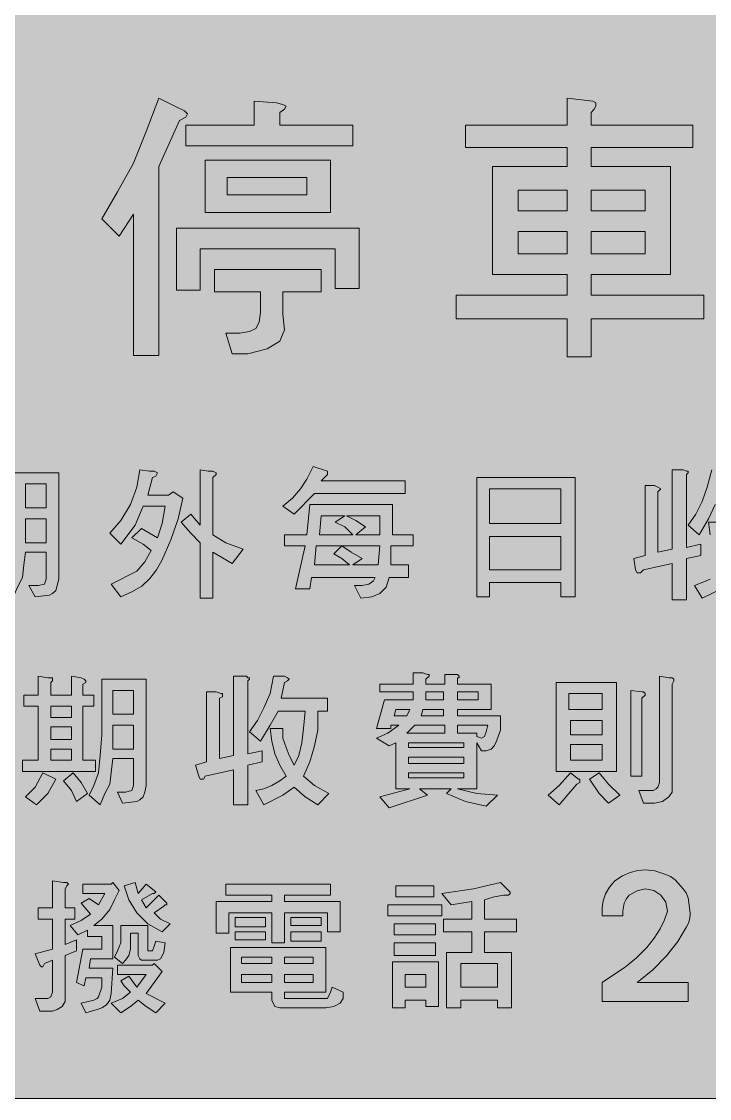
# Model space of a CAD drawing. Header units: metres. Extents: x 10 to 559, y 12 to 260.
# Drawn here: x 168 to 246, y 12.1 to 134.1 of the extents above; entities that cross this region are included whole.
import ezdxf

# ---------------------------------------------------------------- set-up
doc = ezdxf.new("R2010")
doc.units = ezdxf.units.M
doc.layers.add('FILL_BLACK_000000', color=7, linetype='Continuous', true_color=0x000000)
doc.layers.add('FILL_YELLOW_FFFF00', color=7, linetype='Continuous', true_color=0xffff00)

msp = doc.modelspace()

# ---------------------------------------------------------------- hatches: boundary and pattern name
at = {"layer": 'FILL_BLACK_000000', "true_color": 0x000000}
h = msp.add_hatch(color=7, dxfattribs=at)
h.dxf.hatch_style = 1
h.paths.add_polyline_path([(186.48, 124.02), (186.84, 123.66), (186.66, 123.3), (185.94, 122.94), (183.6, 117.72), (183.6, 96.3), (180.72, 96.3), (180.72, 112.32), (179.1, 109.8), (177.12, 111.78), (178.92, 114.84), (180.72, 118.08), (182.16, 121.68), (183.6, 125.46), (185.4, 124.56), (186.48, 124.02)])
h = msp.add_hatch(color=7, dxfattribs=at)
h.dxf.hatch_style = 1
h.paths.add_polyline_path([(196.92, 124.92), (197.64, 124.74), (198, 124.56), (197.82, 124.2), (197.28, 123.84), (197.28, 122.4), (205.56, 122.4), (205.56, 120.06), (186.66, 120.06), (186.66, 122.4), (194.4, 122.4), (194.4, 125.1), (196.92, 124.92)])
h = msp.add_hatch(color=7, dxfattribs=at)
h.dxf.hatch_style = 1
h.paths.add_polyline_path([(233.1, 124.56), (232.92, 124.2), (232.56, 123.84), (232.56, 122.4), (244.08, 122.4), (244.08, 119.88), (232.56, 119.88), (232.56, 117.72), (241.56, 117.72), (241.56, 105.48), (232.56, 105.48), (232.56, 103.14), (245.34, 103.14), (245.34, 100.44), (232.56, 100.44), (232.56, 96.12), (229.86, 96.12), (229.86, 100.44), (217.26, 100.44), (217.26, 103.14), (229.86, 103.14), (229.86, 105.48), (221.4, 105.48), (221.4, 117.72), (229.86, 117.72), (229.86, 119.88), (218.34, 119.88), (218.34, 122.4), (229.86, 122.4), (229.86, 125.46), (232.74, 125.1), (233.1, 124.92), (233.1, 124.56)])
h.paths.add_polyline_path([(229.86, 112.68), (229.86, 115.02), (224.28, 115.02), (224.28, 112.68), (229.86, 112.68)], flags=16)
h.paths.add_polyline_path([(224.28, 107.82), (229.86, 107.82), (229.86, 110.34), (224.28, 110.34), (224.28, 107.82)], flags=16)
h.paths.add_polyline_path([(232.56, 115.02), (232.56, 112.68), (238.68, 112.68), (238.68, 115.02), (232.56, 115.02)], flags=16)
h.paths.add_polyline_path([(238.68, 110.34), (232.56, 110.34), (232.56, 107.82), (238.68, 107.82), (238.68, 110.34)], flags=16)
h = msp.add_hatch(color=7, dxfattribs=at)
h.dxf.hatch_style = 1
h.paths.add_polyline_path([(203.04, 112.5), (188.82, 112.5), (188.82, 118.44), (203.04, 118.44), (203.04, 112.5)])
h.paths.add_polyline_path([(200.34, 116.46), (191.34, 116.46), (191.34, 114.48), (200.34, 114.48), (200.34, 116.46)], flags=16)
h = msp.add_hatch(color=7, dxfattribs=at)
h.dxf.hatch_style = 1
h.paths.add_polyline_path([(206.28, 110.7), (206.28, 103.86), (203.58, 103.86), (203.58, 108.36), (188.28, 108.36), (188.28, 103.68), (185.58, 103.68), (185.58, 110.7), (206.28, 110.7)])
h = msp.add_hatch(color=7, dxfattribs=at)
h.dxf.hatch_style = 1
h.paths.add_polyline_path([(201.96, 106.02), (201.96, 103.5), (197.64, 103.5), (197.64, 100.98), (197.82, 99.18), (197.28, 97.92), (195.84, 97.02), (193.68, 96.48), (191.88, 96.48), (191.16, 98.82), (192.78, 98.82), (193.86, 99), (194.58, 99.36), (194.94, 100.08), (195.12, 101.16), (195.12, 103.5), (189.9, 103.5), (189.9, 106.02), (201.96, 106.02)])
h = msp.add_hatch(color=7, dxfattribs=at)
h.dxf.hatch_style = 1
h.paths.add_polyline_path([(183.06, 83.16), (183.42, 82.98), (183.24, 82.62), (182.88, 82.44), (182.34, 80.46), (184.68, 80.46), (185.22, 80.82), (186.3, 80.1), (185.76, 77.76), (184.93, 75.39), (183.94, 73.05), (183.32, 71.97), (182.56, 71), (181.64, 70.15), (180.54, 69.48), (179.28, 68.94), (178.2, 70.38), (181.08, 71.82), (181.98, 72.9), (182.7, 74.16), (181.8, 74.88), (180.54, 75.6), (181.62, 76.68), (183.42, 75.6), (183.96, 77.22), (184.32, 79.2), (181.8, 79.2), (180.9, 77.04), (179.28, 74.88), (178.02, 76.14), (179.28, 77.58), (180.36, 79.38), (181.08, 81.36), (181.44, 83.34), (182.52, 83.16), (183.06, 83.16)])
h = msp.add_hatch(color=7, dxfattribs=at)
h.dxf.hatch_style = 1
h.paths.add_polyline_path([(189.72, 83.16), (190.08, 82.98), (190.08, 82.8), (189.72, 82.44), (189.72, 75.96), (191.16, 75.06), (193.14, 74.34), (191.88, 72.72), (189.72, 73.98), (189.72, 68.76), (188.28, 68.76), (188.28, 75.06), (187.2, 76.14), (186.12, 77.4), (187.2, 78.3), (188.28, 77.04), (188.28, 83.34), (189.18, 83.16), (189.72, 83.16)])
h = msp.add_hatch(color=7, dxfattribs=at)
h.dxf.hatch_style = 1
h.paths.add_polyline_path([(198.72, 80.1), (199.62, 81.18), (200.34, 82.26), (201.06, 83.7), (202.68, 83.16), (202.68, 82.8), (201.96, 82.08), (211.5, 82.08), (211.5, 80.64), (201.24, 80.64), (198.9, 78.3), (197.64, 79.2), (198.72, 80.1)])
h = msp.add_hatch(color=7, dxfattribs=at)
h.dxf.hatch_style = 1
h.paths.add_polyline_path([(238.68, 73.62), (238.68, 81.54), (239.76, 81.54), (240.12, 81.36), (240.48, 81.18), (240.3, 81), (240.12, 80.82), (240.12, 73.98), (241.74, 74.34), (241.74, 83.34), (243, 83.34), (243.36, 83.16), (243.54, 83.16), (243.54, 82.98), (243.36, 82.8), (243.36, 74.52), (244.98, 74.88), (244.98, 73.62), (243.36, 73.26), (243.36, 68.58), (241.74, 68.58), (241.74, 72.72), (238.5, 72), (238.14, 71.64), (237.78, 71.64), (237.6, 72), (237.42, 73.26), (238.68, 73.62)])
h = msp.add_hatch(color=7, dxfattribs=at)
h.dxf.hatch_style = 1
h.paths.add_polyline_path([(244.44, 78.3), (245.16, 79.74), (245.7, 81.36), (246.24, 83.34), (247.32, 83.16), (247.86, 83.16), (248.04, 82.98), (247.86, 82.8), (247.5, 82.62), (247.14, 80.82), (252.18, 80.82), (252.18, 79.38), (251.28, 79.38), (251.1, 77.22), (250.92, 75.42), (250.38, 73.62), (249.66, 72), (250.92, 70.92), (252.36, 70.02), (251.28, 68.76), (249.84, 69.66), (248.58, 70.74), (247.32, 69.84), (245.16, 68.76), (244.26, 70.2), (245.16, 70.56), (246.06, 70.92), (246.96, 71.46), (247.68, 72), (246.96, 73.26), (246.42, 74.52), (246.06, 75.96), (245.88, 77.4), (247.14, 77.4), (247.32, 76.32), (247.68, 75.24), (248.04, 74.34), (248.58, 73.26), (249.12, 74.34), (249.3, 75.78), (249.66, 77.4), (249.66, 79.38), (246.6, 79.38), (245.88, 77.76), (244.8, 75.96), (243.54, 77.04), (244.44, 78.3)])
h = msp.add_hatch(color=7, dxfattribs=at)
h.dxf.hatch_style = 1
h.paths.add_polyline_path([(172.08, 70.2), (171.9, 69.66), (171.54, 69.3), (171.18, 69.12), (169.56, 68.94), (168.84, 70.2), (169.92, 70.2), (170.64, 70.38), (170.82, 70.92), (170.82, 73.98), (168.48, 73.98), (168.3, 72.54), (168.12, 71.1), (167.58, 70.02), (167.04, 68.76), (165.78, 69.84), (166.32, 70.92), (166.86, 72.36), (167.04, 74.34), (167.22, 76.5), (167.22, 82.98), (172.26, 82.98), (172.26, 70.92), (172.08, 70.2)])
h.paths.add_polyline_path([(168.48, 77.76), (168.48, 75.06), (170.82, 75.06), (170.82, 77.76), (168.48, 77.76)], flags=16)
h.paths.add_polyline_path([(170.82, 81.72), (168.48, 81.72), (168.48, 79.02), (170.82, 79.02), (170.82, 81.72)], flags=16)
h = msp.add_hatch(color=7, dxfattribs=at)
h.dxf.hatch_style = 1
h.paths.add_polyline_path([(230.76, 68.94), (229.14, 68.94), (229.14, 70.56), (221.04, 70.56), (221.04, 68.94), (219.6, 68.94), (219.6, 82.44), (230.76, 82.44), (230.76, 68.94)])
h.paths.add_polyline_path([(221.04, 75.78), (221.04, 72), (229.14, 72), (229.14, 75.78), (221.04, 75.78)], flags=16)
h.paths.add_polyline_path([(229.14, 81.18), (221.04, 81.18), (221.04, 77.22), (229.14, 77.22), (229.14, 81.18)], flags=16)
h = msp.add_hatch(color=7, dxfattribs=at)
h.dxf.hatch_style = 1
h.paths.add_polyline_path([(212.4, 75.96), (212.4, 74.7), (209.88, 74.7), (209.88, 72.54), (211.86, 72.54), (211.86, 71.1), (209.7, 71.1), (209.34, 70.02), (208.62, 69.3), (207.72, 68.94), (206.46, 68.76), (205.74, 70.2), (206.64, 70.2), (207.36, 70.38), (207.9, 70.74), (208.08, 71.1), (200.88, 71.1), (200.7, 69.84), (199.08, 69.84), (200.16, 74.7), (197.82, 74.7), (197.82, 75.96), (200.34, 75.96), (200.7, 79.38), (210.06, 79.38), (210.06, 75.96), (212.4, 75.96)])
h.paths.add_polyline_path([(208.62, 78.12), (204.84, 78.12), (205.92, 77.58), (207, 76.86), (205.92, 75.96), (208.62, 75.96), (208.62, 78.12)], flags=16)
h.paths.add_polyline_path([(204.66, 78.12), (201.96, 78.12), (201.78, 75.96), (205.56, 75.96), (204.66, 76.86), (203.58, 77.4), (204.66, 78.12)], flags=16)
h.paths.add_polyline_path([(205.56, 72.54), (208.44, 72.54), (208.62, 74.7), (204.3, 74.7), (205.38, 73.98), (206.64, 73.26), (205.56, 72.54)], flags=16)
h.paths.add_polyline_path([(201.42, 74.7), (201.24, 72.54), (205.2, 72.54), (204.3, 73.26), (203.4, 73.8), (204.3, 74.7), (201.42, 74.7)], flags=16)
h = msp.add_hatch(color=7, dxfattribs=at)
h.dxf.hatch_style = 1
h.paths.add_polyline_path([(171.54, 59.76), (171.54, 59.4), (171.36, 59.22), (171.36, 57.78), (173.7, 57.78), (173.7, 59.94), (174.78, 59.76), (175.14, 59.58), (175.32, 59.4), (175.32, 59.22), (174.96, 59.04), (174.96, 57.78), (176.22, 57.78), (176.22, 56.52), (174.96, 56.52), (174.96, 50.4), (176.4, 50.4), (176.4, 49.14), (168.12, 49.14), (168.12, 50.4), (169.92, 50.4), (169.92, 56.52), (168.3, 56.52), (168.3, 57.78), (169.92, 57.78), (169.92, 59.94), (171, 59.76), (171.54, 59.76)])
h.paths.add_polyline_path([(171.36, 52.74), (173.7, 52.74), (173.7, 54.18), (171.36, 54.18), (171.36, 52.74)], flags=16)
h.paths.add_polyline_path([(171.36, 51.66), (171.36, 50.4), (173.7, 50.4), (173.7, 51.66), (171.36, 51.66)], flags=16)
h.paths.add_polyline_path([(173.7, 56.52), (171.36, 56.52), (171.36, 55.26), (173.7, 55.26), (173.7, 56.52)], flags=16)
h = msp.add_hatch(color=7, dxfattribs=at)
h.dxf.hatch_style = 1
h.paths.add_polyline_path([(189, 50.22), (189, 58.14), (190.08, 58.14), (190.62, 57.96), (190.8, 57.96), (190.8, 57.6), (190.44, 57.42), (190.44, 50.58), (192.06, 50.94), (192.06, 59.94), (193.5, 59.94), (193.68, 59.76), (193.86, 59.76), (193.86, 59.58), (193.68, 59.4), (193.68, 51.12), (195.3, 51.48), (195.3, 50.22), (193.68, 49.86), (193.68, 45.36), (192.06, 45.36), (192.06, 49.32), (188.82, 48.6), (188.64, 48.24), (188.28, 48.24), (188.1, 48.6), (187.74, 49.86), (189, 50.22)])
h = msp.add_hatch(color=7, dxfattribs=at)
h.dxf.hatch_style = 1
h.paths.add_polyline_path([(194.76, 54.9), (195.48, 56.34), (196.2, 57.96), (196.56, 59.94), (197.82, 59.94), (198.18, 59.76), (198.36, 59.58), (198.18, 59.4), (197.82, 59.22), (197.46, 57.42), (202.68, 57.42), (202.68, 55.98), (201.6, 55.98), (201.6, 53.82), (201.24, 52.02), (200.7, 50.22), (199.98, 48.6), (201.24, 47.52), (202.86, 46.62), (201.6, 45.36), (200.16, 46.26), (198.9, 47.34), (197.64, 46.44), (195.48, 45.36), (194.58, 46.98), (195.48, 47.16), (196.38, 47.52), (197.28, 48.06), (198, 48.6), (197.28, 49.86), (196.74, 51.12), (196.38, 52.56), (196.2, 54), (197.64, 54), (197.64, 52.92), (198, 51.84), (198.36, 50.94), (198.9, 49.86), (199.44, 50.94), (199.8, 52.38), (199.98, 54), (200.16, 55.98), (197.1, 55.98), (196.2, 54.36), (195.12, 52.56), (193.86, 53.64), (194.76, 54.9)])
h = msp.add_hatch(color=7, dxfattribs=at)
h.dxf.hatch_style = 1
h.paths.add_polyline_path([(216, 60.12), (217.44, 60.12), (217.62, 59.94), (217.62, 59.76), (217.44, 59.76), (217.44, 59.04), (221.22, 59.04), (221.22, 56.16), (217.44, 56.16), (217.44, 55.44), (222.3, 55.44), (222.3, 53.82), (221.76, 52.38), (221.58, 52.02), (221.22, 51.66), (220.68, 51.48), (220.14, 51.48), (219.6, 52.38), (219.6, 47.16), (217.44, 47.16), (219.6, 46.62), (221.94, 46.44), (220.68, 45.18), (218.34, 45.72), (216.18, 46.62), (216.72, 47.16), (213.12, 47.16), (214.02, 46.44), (209.7, 45), (208.62, 46.26), (212.04, 47.16), (210.42, 47.16), (210.42, 52.38), (209.7, 52.02), (208.26, 52.92), (209.52, 53.46), (210.78, 54.36), (209.88, 54.36), (209.88, 54), (208.26, 54), (209.16, 57.24), (212.4, 57.24), (212.4, 58.14), (208.62, 58.14), (208.62, 59.04), (212.4, 59.04), (212.4, 60.3), (213.48, 60.3), (214.02, 60.12), (214.2, 60.12), (214.2, 59.94), (213.84, 59.58), (213.84, 59.04), (216, 59.04), (216, 60.12)])
h.paths.add_polyline_path([(210.42, 56.16), (210.24, 55.44), (211.68, 55.44), (212.04, 56.16), (210.42, 56.16)], flags=16)
h.paths.add_polyline_path([(215.82, 57.24), (215.82, 58.14), (213.84, 58.14), (213.84, 57.24), (215.82, 57.24)], flags=16)
h.paths.add_polyline_path([(215.82, 55.44), (215.82, 56.16), (213.48, 56.16), (213.3, 55.44), (215.82, 55.44)], flags=16)
h.paths.add_polyline_path([(217.44, 58.14), (217.44, 57.24), (219.78, 57.24), (219.78, 58.14), (217.44, 58.14)], flags=16)
h.paths.add_polyline_path([(218.16, 52.38), (211.86, 52.38), (211.86, 51.84), (218.16, 51.84), (218.16, 52.38)], flags=16)
h.paths.add_polyline_path([(216, 54.36), (212.58, 54.36), (211.68, 53.46), (216, 53.46), (216, 54.36)], flags=16)
h.paths.add_polyline_path([(220.5, 53.1), (220.68, 53.64), (220.86, 54.36), (217.44, 54.36), (217.44, 53.46), (219.6, 53.46), (219.6, 53.1), (220.14, 52.92), (220.5, 53.1)], flags=16)
h.paths.add_polyline_path([(211.86, 50.76), (211.86, 50.04), (218.16, 50.04), (218.16, 50.76), (211.86, 50.76)], flags=16)
h.paths.add_polyline_path([(218.16, 48.96), (211.86, 48.96), (211.86, 48.42), (218.16, 48.42), (218.16, 48.96)], flags=16)
h = msp.add_hatch(color=7, dxfattribs=at)
h.dxf.hatch_style = 1
h.paths.add_polyline_path([(241.38, 59.76), (241.74, 59.76), (241.92, 59.58), (241.92, 59.4), (241.74, 59.04), (241.74, 46.8), (241.38, 46.26), (240.66, 45.72), (239.76, 45.54), (238.5, 45.54), (237.96, 46.98), (239.58, 46.98), (239.94, 47.16), (240.12, 47.34), (240.3, 47.88), (240.3, 59.94), (241.38, 59.76)])
h = msp.add_hatch(color=7, dxfattribs=at)
h.dxf.hatch_style = 1
h.paths.add_polyline_path([(181.98, 46.8), (181.8, 46.26), (181.44, 45.9), (181.08, 45.72), (179.46, 45.54), (178.92, 46.8), (179.82, 46.8), (180.54, 46.98), (180.72, 47.52), (180.72, 50.58), (178.38, 50.58), (178.02, 47.7), (177.48, 46.62), (176.94, 45.36), (175.68, 46.44), (176.22, 47.52), (176.76, 48.96), (176.94, 50.94), (177.12, 53.28), (177.12, 59.58), (182.16, 59.58), (182.16, 47.52), (181.98, 46.8)])
h.paths.add_polyline_path([(178.38, 54.36), (178.38, 51.66), (180.72, 51.66), (180.72, 54.36), (178.38, 54.36)], flags=16)
h.paths.add_polyline_path([(180.72, 58.32), (178.38, 58.32), (178.38, 55.62), (180.72, 55.62), (180.72, 58.32)], flags=16)
h = msp.add_hatch(color=7, dxfattribs=at)
h.dxf.hatch_style = 1
h.paths.add_polyline_path([(228.6, 59.22), (235.44, 59.22), (235.44, 49.14), (228.6, 49.14), (228.6, 59.22)])
h.paths.add_polyline_path([(230.22, 53.28), (233.82, 53.28), (233.82, 54.9), (230.22, 54.9), (230.22, 53.28)], flags=16)
h.paths.add_polyline_path([(230.04, 57.96), (230.04, 56.16), (233.82, 56.16), (233.82, 57.96), (230.04, 57.96)], flags=16)
h.paths.add_polyline_path([(233.82, 52.2), (230.22, 52.2), (230.22, 50.4), (233.82, 50.4), (233.82, 52.2)], flags=16)
h = msp.add_hatch(color=7, dxfattribs=at)
h.dxf.hatch_style = 1
h.paths.add_polyline_path([(238.32, 58.14), (238.5, 58.14), (238.68, 57.96), (238.68, 57.78), (238.32, 57.42), (238.32, 48.6), (237.06, 48.6), (237.06, 58.32), (238.32, 58.14)])
h = msp.add_hatch(color=7, dxfattribs=at)
h.dxf.hatch_style = 1
h.paths.add_polyline_path([(169.56, 47.34), (170.46, 48.96), (171.9, 48.24), (171, 46.62), (169.74, 45.36), (168.48, 46.26), (169.56, 47.34)])
h = msp.add_hatch(color=7, dxfattribs=at)
h.dxf.hatch_style = 1
h.paths.add_polyline_path([(174.78, 47.88), (175.5, 46.62), (174.24, 45.72), (173.7, 46.98), (172.8, 48.06), (173.88, 48.96), (174.78, 47.88)])
h = msp.add_hatch(color=7, dxfattribs=at)
h.dxf.hatch_style = 1
h.paths.add_polyline_path([(228.96, 47.52), (230.22, 48.96), (231.12, 48.24), (231.3, 48.24), (231.3, 47.88), (230.94, 47.7), (230.04, 46.62), (228.96, 45.36), (227.7, 46.44), (228.96, 47.52)])
h = msp.add_hatch(color=7, dxfattribs=at)
h.dxf.hatch_style = 1
h.paths.add_polyline_path([(233.46, 46.62), (232.38, 48.24), (233.46, 48.96), (234.54, 47.7), (235.8, 46.44), (234.54, 45.54), (233.46, 46.62)])
h = msp.add_hatch(color=7, dxfattribs=at)
h.dxf.hatch_style = 1
h.paths.add_polyline_path([(233.82, 32.76), (233.82, 33.66), (233.92, 34.47), (234.2, 35.26), (234.66, 36.01), (235.26, 36.72), (236.1, 37.3), (236.97, 37.69), (237.84, 37.91), (238.68, 37.98), (239.78, 37.85), (241.02, 37.44), (241.56, 37.21), (242.08, 36.83), (243, 35.82), (243.34, 35.36), (243.56, 34.81), (243.72, 33.66), (243.79, 33.02), (243.74, 32.45), (243.59, 31.94), (243.36, 31.5), (242.39, 29.86), (241.11, 28.22), (239.56, 26.64), (237.78, 25.2), (243.54, 25.2), (243.54, 23.04), (233.82, 23.04), (233.82, 25.2), (236.47, 26.98), (237.72, 28.01), (238.86, 29.16), (239.71, 30.24), (240.37, 31.3), (240.86, 32.32), (241.2, 33.3), (241.01, 34.3), (240.48, 35.1), (239.68, 35.63), (238.68, 35.82), (237.78, 35.6), (236.88, 35.1), (236.54, 34.67), (236.32, 34.2), (236.16, 33.3), (236.16, 32.76), (233.82, 32.76)])
h = msp.add_hatch(color=7, dxfattribs=at)
h.dxf.hatch_style = 1
h.paths.add_polyline_path([(172.8, 36.54), (173.16, 36.54), (173.34, 36.36), (173.16, 36.18), (172.98, 35.82), (172.98, 33.66), (174.06, 33.66), (174.06, 32.4), (172.98, 32.4), (172.98, 29.52), (174.24, 30.06), (174.24, 28.8), (172.98, 28.26), (172.98, 23.04), (172.62, 22.5), (172.08, 22.14), (171.54, 21.96), (170.1, 21.96), (169.56, 23.4), (171, 23.4), (171.36, 23.58), (171.54, 24.12), (171.54, 27.72), (170.64, 27.36), (170.46, 27), (170.28, 27), (170.1, 27.18), (169.56, 28.44), (171.54, 28.98), (171.54, 32.4), (169.92, 32.4), (169.92, 33.66), (171.54, 33.66), (171.54, 36.72), (172.8, 36.54)])
h = msp.add_hatch(color=7, dxfattribs=at)
h.dxf.hatch_style = 1
h.paths.add_polyline_path([(178.2, 36.36), (178.38, 36.54), (179.1, 35.64), (178.56, 34.56), (178.02, 33.48), (177.12, 32.4), (176.22, 31.68), (178.38, 31.68), (178.38, 27.9), (175.86, 27.9), (175.68, 26.82), (178.38, 26.82), (178.2, 23.94), (178.02, 23.22), (177.66, 22.68), (177.12, 22.32), (176.58, 22.14), (175.32, 21.78), (174.78, 22.86), (176.22, 23.22), (176.58, 23.4), (176.76, 23.58), (177.12, 24.66), (177.12, 25.74), (175.32, 25.74), (175.14, 24.84), (174.24, 25.2), (174.96, 28.98), (177.12, 28.98), (177.12, 30.42), (175.5, 30.42), (175.5, 31.14), (174.42, 30.6), (173.52, 31.68), (174.78, 32.22), (175.86, 32.94), (174.78, 34.2), (175.68, 34.74), (176.76, 34.02), (177.48, 35.28), (174.96, 35.28), (174.96, 36.36), (178.2, 36.36)])
h = msp.add_hatch(color=7, dxfattribs=at)
h.dxf.hatch_style = 1
h.paths.add_polyline_path([(181.26, 35.28), (182.16, 36.36), (183.06, 35.64), (183.24, 35.46), (183.06, 35.28), (182.88, 35.28), (181.62, 34.56), (182.16, 33.66), (183.6, 35.1), (184.5, 34.2), (184.5, 34.02), (184.32, 34.02), (184.14, 33.84), (183.06, 33.12), (183.78, 32.4), (184.86, 31.86), (183.96, 30.96), (182.34, 31.86), (181.08, 33.12), (180.18, 34.56), (179.64, 36.18), (180.9, 36.54), (181.26, 35.28)])
h = msp.add_hatch(color=7, dxfattribs=at)
h.dxf.hatch_style = 1
h.paths.add_polyline_path([(203.04, 36.36), (203.04, 35.1), (197.82, 35.1), (197.82, 34.38), (204.12, 34.38), (204.12, 30.96), (202.68, 30.96), (202.68, 33.12), (197.82, 33.12), (197.82, 29.7), (196.38, 29.7), (196.38, 33.12), (191.52, 33.12), (191.52, 30.78), (190.08, 30.78), (190.08, 34.38), (196.38, 34.38), (196.38, 35.1), (191.16, 35.1), (191.16, 36.36), (203.04, 36.36)])
h = msp.add_hatch(color=7, dxfattribs=at)
h.dxf.hatch_style = 1
h.paths.add_polyline_path([(214.74, 36.18), (214.74, 34.92), (210.42, 34.92), (210.42, 36.18), (214.74, 36.18)])
h = msp.add_hatch(color=7, dxfattribs=at)
h.dxf.hatch_style = 1
h.paths.add_polyline_path([(222.3, 36.54), (223.2, 35.64), (223.38, 35.46), (223.38, 35.28), (223.2, 35.1), (222.66, 35.1), (221.58, 34.92), (220.5, 34.56), (220.5, 32.4), (224.1, 32.4), (224.1, 30.96), (220.5, 30.96), (220.5, 28.62), (223.56, 28.62), (223.56, 22.32), (221.94, 22.32), (221.94, 23.22), (217.8, 23.22), (217.8, 22.32), (216.18, 22.32), (216.18, 28.62), (219.06, 28.62), (219.06, 30.96), (215.82, 30.96), (215.82, 32.4), (219.06, 32.4), (219.06, 34.38), (216.72, 34.02), (215.64, 35.28), (219.24, 35.82), (222.3, 36.54)])
h.paths.add_polyline_path([(221.94, 27.36), (217.8, 27.36), (217.8, 24.66), (221.94, 24.66), (221.94, 27.36)], flags=16)
h = msp.add_hatch(color=7, dxfattribs=at)
h.dxf.hatch_style = 1
h.paths.add_polyline_path([(215.64, 34.02), (215.64, 32.76), (209.52, 32.76), (209.52, 34.02), (215.64, 34.02)])
h = msp.add_hatch(color=7, dxfattribs=at)
h.dxf.hatch_style = 1
h.paths.add_polyline_path([(195.66, 32.58), (195.66, 31.5), (192.24, 31.5), (192.24, 32.58), (195.66, 32.58)])
h = msp.add_hatch(color=7, dxfattribs=at)
h.dxf.hatch_style = 1
h.paths.add_polyline_path([(201.96, 32.58), (201.96, 31.68), (198.54, 31.68), (198.54, 32.58), (201.96, 32.58)])
h = msp.add_hatch(color=7, dxfattribs=at)
h.dxf.hatch_style = 1
h.paths.add_polyline_path([(214.92, 31.86), (214.92, 30.6), (210.24, 30.6), (210.24, 31.86), (214.92, 31.86)])
h = msp.add_hatch(color=7, dxfattribs=at)
h.dxf.hatch_style = 1
h.paths.add_polyline_path([(182.34, 29.16), (182.34, 28.8), (182.88, 28.8), (183.06, 29.34), (183.24, 29.88), (184.32, 29.7), (184.14, 28.62), (183.78, 27.9), (183.42, 27.72), (181.62, 27.72), (181.44, 27.9), (181.26, 28.26), (181.26, 30.78), (180.36, 30.78), (180.36, 28.98), (180.18, 28.26), (179.82, 27.72), (179.46, 27.36), (178.56, 28.08), (178.92, 28.8), (179.28, 29.7), (179.28, 31.68), (182.34, 31.68), (182.34, 29.16)])
h = msp.add_hatch(color=7, dxfattribs=at)
h.dxf.hatch_style = 1
h.paths.add_polyline_path([(195.66, 30.96), (195.66, 30.06), (192.24, 30.06), (192.24, 30.96), (195.66, 30.96)])
h = msp.add_hatch(color=7, dxfattribs=at)
h.dxf.hatch_style = 1
h.paths.add_polyline_path([(201.96, 30.96), (201.96, 29.88), (198.54, 29.88), (198.54, 30.96), (201.96, 30.96)])
h = msp.add_hatch(color=7, dxfattribs=at)
h.dxf.hatch_style = 1
h.paths.add_polyline_path([(214.92, 29.7), (214.92, 28.26), (210.24, 28.26), (210.24, 29.7), (214.92, 29.7)])
h = msp.add_hatch(color=7, dxfattribs=at)
h.dxf.hatch_style = 1
h.paths.add_polyline_path([(202.68, 23.4), (203.04, 24.12), (203.22, 24.66), (204.48, 24.12), (204.48, 23.4), (204.12, 22.86), (203.4, 22.5), (202.5, 22.32), (197.28, 22.32), (196.74, 22.5), (196.38, 23.22), (196.38, 24.12), (191.7, 24.12), (191.7, 29.16), (202.5, 29.16), (202.5, 24.12), (197.82, 24.12), (197.82, 23.4), (202.68, 23.4)])
h.paths.add_polyline_path([(201.06, 27.36), (201.06, 28.08), (197.82, 28.08), (197.82, 27.36), (201.06, 27.36)], flags=16)
h.paths.add_polyline_path([(192.96, 27.36), (196.38, 27.36), (196.38, 28.08), (192.96, 28.08), (192.96, 27.36)], flags=16)
h.paths.add_polyline_path([(197.82, 26.1), (197.82, 25.2), (201.06, 25.2), (201.06, 26.1), (197.82, 26.1)], flags=16)
h.paths.add_polyline_path([(196.38, 26.1), (192.96, 26.1), (192.96, 25.2), (196.38, 25.2), (196.38, 26.1)], flags=16)
h = msp.add_hatch(color=7, dxfattribs=at)
h.dxf.hatch_style = 1
h.paths.add_polyline_path([(182.88, 27.18), (183.06, 27.36), (183.96, 26.46), (182.16, 23.94), (184.32, 22.86), (183.24, 21.78), (182.16, 22.5), (181.26, 23.22), (180.36, 22.5), (179.28, 21.78), (178.2, 22.86), (179.46, 23.4), (180.36, 24.12), (179.64, 24.84), (179.28, 25.38), (180.18, 25.92), (181.08, 24.66), (182.16, 26.1), (178.92, 26.1), (178.92, 27.18), (182.88, 27.18)])
h = msp.add_hatch(color=7, dxfattribs=at)
h.dxf.hatch_style = 1
h.paths.add_polyline_path([(215.28, 27.54), (215.28, 22.5), (213.84, 22.5), (213.84, 23.22), (211.5, 23.22), (211.5, 22.32), (210.06, 22.32), (210.06, 27.54), (215.28, 27.54)])
h.paths.add_polyline_path([(213.84, 26.1), (211.5, 26.1), (211.5, 24.66), (213.84, 24.66), (213.84, 26.1)], flags=16)
at = {"layer": 'FILL_YELLOW_FFFF00', "true_color": 0xffff00}
h = msp.add_hatch(color=7, dxfattribs=at)
h.dxf.hatch_style = 1
h.paths.add_polyline_path([(553.58, 259.79), (554.9, 259.4), (556.14, 258.78), (557.28, 257.94), (558.12, 256.9), (558.74, 255.69), (559.13, 254.35), (559.26, 252.9), (559.26, 19.08), (559.13, 17.73), (558.72, 16.38), (558.07, 15.21), (557.28, 14.04), (556.11, 13.12), (554.83, 12.51), (553.51, 12.17), (552.24, 12.06), (17.1, 12.06), (15.86, 12.17), (14.6, 12.51), (13.38, 13.12), (12.24, 14.04), (11.3, 15.18), (10.62, 16.43), (10.22, 17.74), (10.08, 19.08), (10.08, 252.9), (10.22, 254.25), (10.62, 255.6), (11.3, 256.77), (12.24, 257.94), (12.71, 258.45), (13.28, 258.89), (14.58, 259.56), (15.91, 259.88), (17.1, 259.92), (552.24, 259.92), (553.58, 259.79)])

# ---------------------------------------------------------------- linework, layer by layer
at = {"layer": 'FILL_BLACK_000000', "lineweight": 0, "true_color": 0x000000}
for points in [[(186.48, 124.02), (186.84, 123.66), (186.66, 123.3), (185.94, 122.94), (183.6, 117.72), (183.6, 96.3), (180.72, 96.3), (180.72, 112.32), (179.1, 109.8), (177.12, 111.78), (178.92, 114.84), (180.72, 118.08), (182.16, 121.68), (183.6, 125.46), (185.4, 124.56)], [(196.92, 124.92), (197.64, 124.74), (198, 124.56), (197.82, 124.2), (197.28, 123.84), (197.28, 122.4), (205.56, 122.4), (205.56, 120.06), (186.66, 120.06), (186.66, 122.4), (194.4, 122.4), (194.4, 125.1)], [(233.1, 124.56), (232.92, 124.2), (232.56, 123.84), (232.56, 122.4), (244.08, 122.4), (244.08, 119.88), (232.56, 119.88), (232.56, 117.72), (241.56, 117.72), (241.56, 105.48), (232.56, 105.48), (232.56, 103.14), (245.34, 103.14), (245.34, 100.44), (232.56, 100.44), (232.56, 96.12), (229.86, 96.12), (229.86, 100.44), (217.26, 100.44), (217.26, 103.14), (229.86, 103.14), (229.86, 105.48), (221.4, 105.48), (221.4, 117.72), (229.86, 117.72), (229.86, 119.88), (218.34, 119.88), (218.34, 122.4), (229.86, 122.4), (229.86, 125.46), (232.74, 125.1), (233.1, 124.92)], [(203.04, 112.5), (188.82, 112.5), (188.82, 118.44), (203.04, 118.44)], [(200.34, 116.46), (191.34, 116.46), (191.34, 114.48), (200.34, 114.48)], [(229.86, 112.68), (229.86, 115.02), (224.28, 115.02), (224.28, 112.68)], [(232.56, 115.02), (232.56, 112.68), (238.68, 112.68), (238.68, 115.02)], [(206.28, 110.7), (206.28, 103.86), (203.58, 103.86), (203.58, 108.36), (188.28, 108.36), (188.28, 103.68), (185.58, 103.68), (185.58, 110.7)], [(224.28, 107.82), (229.86, 107.82), (229.86, 110.34), (224.28, 110.34)], [(238.68, 110.34), (232.56, 110.34), (232.56, 107.82), (238.68, 107.82)], [(201.96, 106.02), (201.96, 103.5), (197.64, 103.5), (197.64, 100.98), (197.82, 99.18), (197.28, 97.92), (195.84, 97.02), (193.68, 96.48), (191.88, 96.48), (191.16, 98.82), (192.78, 98.82), (193.86, 99), (194.58, 99.36), (194.94, 100.08), (195.12, 101.16), (195.12, 103.5), (189.9, 103.5), (189.9, 106.02)], [(183.06, 83.16), (183.42, 82.98), (183.24, 82.62), (182.88, 82.44), (182.34, 80.46), (184.68, 80.46), (185.22, 80.82), (186.3, 80.1), (185.76, 77.76), (184.93, 75.39), (183.94, 73.05), (183.32, 71.97), (182.56, 71), (181.64, 70.15), (180.54, 69.48), (179.28, 68.94), (178.2, 70.38), (181.08, 71.82), (181.98, 72.9), (182.7, 74.16), (181.8, 74.88), (180.54, 75.6), (181.62, 76.68), (183.42, 75.6), (183.96, 77.22), (184.32, 79.2), (181.8, 79.2), (180.9, 77.04), (179.28, 74.88), (178.02, 76.14), (179.28, 77.58), (180.36, 79.38), (181.08, 81.36), (181.44, 83.34), (182.52, 83.16)], [(189.72, 83.16), (190.08, 82.98), (190.08, 82.8), (189.72, 82.44), (189.72, 75.96), (191.16, 75.06), (193.14, 74.34), (191.88, 72.72), (189.72, 73.98), (189.72, 68.76), (188.28, 68.76), (188.28, 75.06), (187.2, 76.14), (186.12, 77.4), (187.2, 78.3), (188.28, 77.04), (188.28, 83.34), (189.18, 83.16)], [(198.72, 80.1), (199.62, 81.18), (200.34, 82.26), (201.06, 83.7), (202.68, 83.16), (202.68, 82.8), (201.96, 82.08), (211.5, 82.08), (211.5, 80.64), (201.24, 80.64), (198.9, 78.3), (197.64, 79.2)], [(238.68, 73.62), (238.68, 81.54), (239.76, 81.54), (240.12, 81.36), (240.48, 81.18), (240.3, 81), (240.12, 80.82), (240.12, 73.98), (241.74, 74.34), (241.74, 83.34), (243, 83.34), (243.36, 83.16), (243.54, 83.16), (243.54, 82.98), (243.36, 82.8), (243.36, 74.52), (244.98, 74.88), (244.98, 73.62), (243.36, 73.26), (243.36, 68.58), (241.74, 68.58), (241.74, 72.72), (238.5, 72), (238.14, 71.64), (237.78, 71.64), (237.6, 72), (237.42, 73.26)], [(172.08, 70.2), (171.9, 69.66), (171.54, 69.3), (171.18, 69.12), (169.56, 68.94), (168.84, 70.2), (169.92, 70.2), (170.64, 70.38), (170.82, 70.92), (170.82, 73.98), (168.48, 73.98), (168.3, 72.54), (168.12, 71.1), (167.58, 70.02), (167.04, 68.76), (165.78, 69.84), (166.32, 70.92), (166.86, 72.36), (167.04, 74.34), (167.22, 76.5), (167.22, 82.98), (172.26, 82.98), (172.26, 70.92)], [(230.76, 68.94), (229.14, 68.94), (229.14, 70.56), (221.04, 70.56), (221.04, 68.94), (219.6, 68.94), (219.6, 82.44), (230.76, 82.44)], [(170.82, 81.72), (168.48, 81.72), (168.48, 79.02), (170.82, 79.02)], [(229.14, 81.18), (221.04, 81.18), (221.04, 77.22), (229.14, 77.22)], [(212.4, 75.96), (212.4, 74.7), (209.88, 74.7), (209.88, 72.54), (211.86, 72.54), (211.86, 71.1), (209.7, 71.1), (209.34, 70.02), (208.62, 69.3), (207.72, 68.94), (206.46, 68.76), (205.74, 70.2), (206.64, 70.2), (207.36, 70.38), (207.9, 70.74), (208.08, 71.1), (200.88, 71.1), (200.7, 69.84), (199.08, 69.84), (200.16, 74.7), (197.82, 74.7), (197.82, 75.96), (200.34, 75.96), (200.7, 79.38), (210.06, 79.38), (210.06, 75.96)], [(168.48, 77.76), (168.48, 75.06), (170.82, 75.06), (170.82, 77.76)], [(204.66, 78.12), (201.96, 78.12), (201.78, 75.96), (205.56, 75.96), (204.66, 76.86), (203.58, 77.4)], [(208.62, 78.12), (204.84, 78.12), (205.92, 77.58), (207, 76.86), (205.92, 75.96), (208.62, 75.96)], [(221.04, 75.78), (221.04, 72), (229.14, 72), (229.14, 75.78)], [(201.42, 74.7), (201.24, 72.54), (205.2, 72.54), (204.3, 73.26), (203.4, 73.8), (204.3, 74.7)], [(205.56, 72.54), (208.44, 72.54), (208.62, 74.7), (204.3, 74.7), (205.38, 73.98), (206.64, 73.26)], [(171.54, 59.76), (171.54, 59.4), (171.36, 59.22), (171.36, 57.78), (173.7, 57.78), (173.7, 59.94), (174.78, 59.76), (175.14, 59.58), (175.32, 59.4), (175.32, 59.22), (174.96, 59.04), (174.96, 57.78), (176.22, 57.78), (176.22, 56.52), (174.96, 56.52), (174.96, 50.4), (176.4, 50.4), (176.4, 49.14), (168.12, 49.14), (168.12, 50.4), (169.92, 50.4), (169.92, 56.52), (168.3, 56.52), (168.3, 57.78), (169.92, 57.78), (169.92, 59.94), (171, 59.76)], [(189, 50.22), (189, 58.14), (190.08, 58.14), (190.62, 57.96), (190.8, 57.96), (190.8, 57.6), (190.44, 57.42), (190.44, 50.58), (192.06, 50.94), (192.06, 59.94), (193.5, 59.94), (193.68, 59.76), (193.86, 59.76), (193.86, 59.58), (193.68, 59.4), (193.68, 51.12), (195.3, 51.48), (195.3, 50.22), (193.68, 49.86), (193.68, 45.36), (192.06, 45.36), (192.06, 49.32), (188.82, 48.6), (188.64, 48.24), (188.28, 48.24), (188.1, 48.6), (187.74, 49.86)], [(194.76, 54.9), (195.48, 56.34), (196.2, 57.96), (196.56, 59.94), (197.82, 59.94), (198.18, 59.76), (198.36, 59.58), (198.18, 59.4), (197.82, 59.22), (197.46, 57.42), (202.68, 57.42), (202.68, 55.98), (201.6, 55.98), (201.6, 53.82), (201.24, 52.02), (200.7, 50.22), (199.98, 48.6), (201.24, 47.52), (202.86, 46.62), (201.6, 45.36), (200.16, 46.26), (198.9, 47.34), (197.64, 46.44), (195.48, 45.36), (194.58, 46.98), (195.48, 47.16), (196.38, 47.52), (197.28, 48.06), (198, 48.6), (197.28, 49.86), (196.74, 51.12), (196.38, 52.56), (196.2, 54), (197.64, 54), (197.64, 52.92), (198, 51.84), (198.36, 50.94), (198.9, 49.86), (199.44, 50.94), (199.8, 52.38), (199.98, 54), (200.16, 55.98), (197.1, 55.98), (196.2, 54.36), (195.12, 52.56), (193.86, 53.64)], [(216, 60.12), (217.44, 60.12), (217.62, 59.94), (217.62, 59.76), (217.44, 59.76), (217.44, 59.04), (221.22, 59.04), (221.22, 56.16), (217.44, 56.16), (217.44, 55.44), (222.3, 55.44), (222.3, 53.82), (221.76, 52.38), (221.58, 52.02), (221.22, 51.66), (220.68, 51.48), (220.14, 51.48), (219.6, 52.38), (219.6, 47.16), (217.44, 47.16), (219.6, 46.62), (221.94, 46.44), (220.68, 45.18), (218.34, 45.72), (216.18, 46.62), (216.72, 47.16), (213.12, 47.16), (214.02, 46.44), (209.7, 45), (208.62, 46.26), (212.04, 47.16), (210.42, 47.16), (210.42, 52.38), (209.7, 52.02), (208.26, 52.92), (209.52, 53.46), (210.78, 54.36), (209.88, 54.36), (209.88, 54), (208.26, 54), (209.16, 57.24), (212.4, 57.24), (212.4, 58.14), (208.62, 58.14), (208.62, 59.04), (212.4, 59.04), (212.4, 60.3), (213.48, 60.3), (214.02, 60.12), (214.2, 60.12), (214.2, 59.94), (213.84, 59.58), (213.84, 59.04), (216, 59.04)], [(241.38, 59.76), (241.74, 59.76), (241.92, 59.58), (241.92, 59.4), (241.74, 59.04), (241.74, 46.8), (241.38, 46.26), (240.66, 45.72), (239.76, 45.54), (238.5, 45.54), (237.96, 46.98), (239.58, 46.98), (239.94, 47.16), (240.12, 47.34), (240.3, 47.88), (240.3, 59.94)], [(181.98, 46.8), (181.8, 46.26), (181.44, 45.9), (181.08, 45.72), (179.46, 45.54), (178.92, 46.8), (179.82, 46.8), (180.54, 46.98), (180.72, 47.52), (180.72, 50.58), (178.38, 50.58), (178.02, 47.7), (177.48, 46.62), (176.94, 45.36), (175.68, 46.44), (176.22, 47.52), (176.76, 48.96), (176.94, 50.94), (177.12, 53.28), (177.12, 59.58), (182.16, 59.58), (182.16, 47.52)], [(228.6, 59.22), (235.44, 59.22), (235.44, 49.14), (228.6, 49.14)], [(180.72, 58.32), (178.38, 58.32), (178.38, 55.62), (180.72, 55.62)], [(215.82, 57.24), (215.82, 58.14), (213.84, 58.14), (213.84, 57.24)], [(217.44, 58.14), (217.44, 57.24), (219.78, 57.24), (219.78, 58.14)], [(230.04, 57.96), (230.04, 56.16), (233.82, 56.16), (233.82, 57.96)], [(238.32, 58.14), (238.5, 58.14), (238.68, 57.96), (238.68, 57.78), (238.32, 57.42), (238.32, 48.6), (237.06, 48.6), (237.06, 58.32)], [(173.7, 56.52), (171.36, 56.52), (171.36, 55.26), (173.7, 55.26)], [(210.42, 56.16), (210.24, 55.44), (211.68, 55.44), (212.04, 56.16)], [(215.82, 55.44), (215.82, 56.16), (213.48, 56.16), (213.3, 55.44)], [(171.36, 52.74), (173.7, 52.74), (173.7, 54.18), (171.36, 54.18)], [(178.38, 54.36), (178.38, 51.66), (180.72, 51.66), (180.72, 54.36)], [(216, 54.36), (212.58, 54.36), (211.68, 53.46), (216, 53.46)], [(220.5, 53.1), (220.68, 53.64), (220.86, 54.36), (217.44, 54.36), (217.44, 53.46), (219.6, 53.46), (219.6, 53.1), (220.14, 52.92)], [(230.22, 53.28), (233.82, 53.28), (233.82, 54.9), (230.22, 54.9)], [(171.36, 51.66), (171.36, 50.4), (173.7, 50.4), (173.7, 51.66)], [(218.16, 52.38), (211.86, 52.38), (211.86, 51.84), (218.16, 51.84)], [(233.82, 52.2), (230.22, 52.2), (230.22, 50.4), (233.82, 50.4)], [(211.86, 50.76), (211.86, 50.04), (218.16, 50.04), (218.16, 50.76)], [(169.56, 47.34), (170.46, 48.96), (171.9, 48.24), (171, 46.62), (169.74, 45.36), (168.48, 46.26)], [(174.78, 47.88), (175.5, 46.62), (174.24, 45.72), (173.7, 46.98), (172.8, 48.06), (173.88, 48.96)], [(218.16, 48.96), (211.86, 48.96), (211.86, 48.42), (218.16, 48.42)], [(228.96, 47.52), (230.22, 48.96), (231.12, 48.24), (231.3, 48.24), (231.3, 47.88), (230.94, 47.7), (230.04, 46.62), (228.96, 45.36), (227.7, 46.44)], [(233.46, 46.62), (232.38, 48.24), (233.46, 48.96), (234.54, 47.7), (235.8, 46.44), (234.54, 45.54)], [(233.82, 32.76), (233.82, 33.66), (233.92, 34.47), (234.2, 35.26), (234.66, 36.01), (235.26, 36.72), (236.1, 37.3), (236.97, 37.69), (237.84, 37.91), (238.68, 37.98), (239.78, 37.85), (241.02, 37.44), (241.56, 37.21), (242.08, 36.83), (243, 35.82), (243.34, 35.36), (243.56, 34.81), (243.72, 33.66), (243.79, 33.02), (243.74, 32.45), (243.59, 31.94), (243.36, 31.5), (242.39, 29.86), (241.11, 28.22), (239.56, 26.64), (237.78, 25.2), (243.54, 25.2), (243.54, 23.04), (233.82, 23.04), (233.82, 25.2), (236.47, 26.98), (237.72, 28.01), (238.86, 29.16), (239.71, 30.24), (240.37, 31.3), (240.86, 32.32), (241.2, 33.3), (241.01, 34.3), (240.48, 35.1), (239.68, 35.63), (238.68, 35.82), (237.78, 35.6), (236.88, 35.1), (236.54, 34.67), (236.32, 34.2), (236.16, 33.3), (236.16, 32.76)], [(172.8, 36.54), (173.16, 36.54), (173.34, 36.36), (173.16, 36.18), (172.98, 35.82), (172.98, 33.66), (174.06, 33.66), (174.06, 32.4), (172.98, 32.4), (172.98, 29.52), (174.24, 30.06), (174.24, 28.8), (172.98, 28.26), (172.98, 23.04), (172.62, 22.5), (172.08, 22.14), (171.54, 21.96), (170.1, 21.96), (169.56, 23.4), (171, 23.4), (171.36, 23.58), (171.54, 24.12), (171.54, 27.72), (170.64, 27.36), (170.46, 27), (170.28, 27), (170.1, 27.18), (169.56, 28.44), (171.54, 28.98), (171.54, 32.4), (169.92, 32.4), (169.92, 33.66), (171.54, 33.66), (171.54, 36.72)], [(178.2, 36.36), (178.38, 36.54), (179.1, 35.64), (178.56, 34.56), (178.02, 33.48), (177.12, 32.4), (176.22, 31.68), (178.38, 31.68), (178.38, 27.9), (175.86, 27.9), (175.68, 26.82), (178.38, 26.82), (178.2, 23.94), (178.02, 23.22), (177.66, 22.68), (177.12, 22.32), (176.58, 22.14), (175.32, 21.78), (174.78, 22.86), (176.22, 23.22), (176.58, 23.4), (176.76, 23.58), (177.12, 24.66), (177.12, 25.74), (175.32, 25.74), (175.14, 24.84), (174.24, 25.2), (174.96, 28.98), (177.12, 28.98), (177.12, 30.42), (175.5, 30.42), (175.5, 31.14), (174.42, 30.6), (173.52, 31.68), (174.78, 32.22), (175.86, 32.94), (174.78, 34.2), (175.68, 34.74), (176.76, 34.02), (177.48, 35.28), (174.96, 35.28), (174.96, 36.36)], [(181.26, 35.28), (182.16, 36.36), (183.06, 35.64), (183.24, 35.46), (183.06, 35.28), (182.88, 35.28), (181.62, 34.56), (182.16, 33.66), (183.6, 35.1), (184.5, 34.2), (184.5, 34.02), (184.32, 34.02), (184.14, 33.84), (183.06, 33.12), (183.78, 32.4), (184.86, 31.86), (183.96, 30.96), (182.34, 31.86), (181.08, 33.12), (180.18, 34.56), (179.64, 36.18), (180.9, 36.54)], [(203.04, 36.36), (203.04, 35.1), (197.82, 35.1), (197.82, 34.38), (204.12, 34.38), (204.12, 30.96), (202.68, 30.96), (202.68, 33.12), (197.82, 33.12), (197.82, 29.7), (196.38, 29.7), (196.38, 33.12), (191.52, 33.12), (191.52, 30.78), (190.08, 30.78), (190.08, 34.38), (196.38, 34.38), (196.38, 35.1), (191.16, 35.1), (191.16, 36.36)], [(214.74, 36.18), (214.74, 34.92), (210.42, 34.92), (210.42, 36.18)], [(222.3, 36.54), (223.2, 35.64), (223.38, 35.46), (223.38, 35.28), (223.2, 35.1), (222.66, 35.1), (221.58, 34.92), (220.5, 34.56), (220.5, 32.4), (224.1, 32.4), (224.1, 30.96), (220.5, 30.96), (220.5, 28.62), (223.56, 28.62), (223.56, 22.32), (221.94, 22.32), (221.94, 23.22), (217.8, 23.22), (217.8, 22.32), (216.18, 22.32), (216.18, 28.62), (219.06, 28.62), (219.06, 30.96), (215.82, 30.96), (215.82, 32.4), (219.06, 32.4), (219.06, 34.38), (216.72, 34.02), (215.64, 35.28), (219.24, 35.82)], [(215.64, 34.02), (215.64, 32.76), (209.52, 32.76), (209.52, 34.02)], [(195.66, 32.58), (195.66, 31.5), (192.24, 31.5), (192.24, 32.58)], [(201.96, 32.58), (201.96, 31.68), (198.54, 31.68), (198.54, 32.58)], [(214.92, 31.86), (214.92, 30.6), (210.24, 30.6), (210.24, 31.86)], [(182.34, 29.16), (182.34, 28.8), (182.88, 28.8), (183.06, 29.34), (183.24, 29.88), (184.32, 29.7), (184.14, 28.62), (183.78, 27.9), (183.42, 27.72), (181.62, 27.72), (181.44, 27.9), (181.26, 28.26), (181.26, 30.78), (180.36, 30.78), (180.36, 28.98), (180.18, 28.26), (179.82, 27.72), (179.46, 27.36), (178.56, 28.08), (178.92, 28.8), (179.28, 29.7), (179.28, 31.68), (182.34, 31.68)], [(195.66, 30.96), (195.66, 30.06), (192.24, 30.06), (192.24, 30.96)], [(201.96, 30.96), (201.96, 29.88), (198.54, 29.88), (198.54, 30.96)], [(214.92, 29.7), (214.92, 28.26), (210.24, 28.26), (210.24, 29.7)], [(202.68, 23.4), (203.04, 24.12), (203.22, 24.66), (204.48, 24.12), (204.48, 23.4), (204.12, 22.86), (203.4, 22.5), (202.5, 22.32), (197.28, 22.32), (196.74, 22.5), (196.38, 23.22), (196.38, 24.12), (191.7, 24.12), (191.7, 29.16), (202.5, 29.16), (202.5, 24.12), (197.82, 24.12), (197.82, 23.4)], [(192.96, 27.36), (196.38, 27.36), (196.38, 28.08), (192.96, 28.08)], [(201.06, 27.36), (201.06, 28.08), (197.82, 28.08), (197.82, 27.36)], [(182.88, 27.18), (183.06, 27.36), (183.96, 26.46), (182.16, 23.94), (184.32, 22.86), (183.24, 21.78), (182.16, 22.5), (181.26, 23.22), (180.36, 22.5), (179.28, 21.78), (178.2, 22.86), (179.46, 23.4), (180.36, 24.12), (179.64, 24.84), (179.28, 25.38), (180.18, 25.92), (181.08, 24.66), (182.16, 26.1), (178.92, 26.1), (178.92, 27.18)], [(215.28, 27.54), (215.28, 22.5), (213.84, 22.5), (213.84, 23.22), (211.5, 23.22), (211.5, 22.32), (210.06, 22.32), (210.06, 27.54)], [(221.94, 27.36), (217.8, 27.36), (217.8, 24.66), (221.94, 24.66)], [(196.38, 26.1), (192.96, 26.1), (192.96, 25.2), (196.38, 25.2)], [(197.82, 26.1), (197.82, 25.2), (201.06, 25.2), (201.06, 26.1)], [(213.84, 26.1), (211.5, 26.1), (211.5, 24.66), (213.84, 24.66)]]:
    msp.add_lwpolyline(points, close=True, dxfattribs=at)
for points in [[(246.6, 79.38), (245.88, 77.76), (244.8, 75.96), (243.54, 77.04), (244.44, 78.3), (245.16, 79.74), (245.7, 81.36), (246.24, 83.34)], [(246.06, 75.96), (245.88, 77.4), (247.14, 77.4)], [(247.32, 69.84), (245.16, 68.76), (244.26, 70.2), (245.16, 70.56), (246.06, 70.92)]]:
    msp.add_lwpolyline(points, dxfattribs=at)
at = {"layer": 'FILL_YELLOW_FFFF00', "lineweight": 0, "true_color": 0xffff00}
msp.add_lwpolyline([(552.24, 12.06), (17.1, 12.06), (15.86, 12.17), (14.6, 12.51), (13.38, 13.12), (12.24, 14.04), (11.3, 15.18), (10.62, 16.43), (10.22, 17.74), (10.08, 19.08), (10.08, 252.9), (10.22, 254.25), (10.62, 255.6), (11.3, 256.77), (12.24, 257.94), (12.71, 258.45), (13.28, 258.89), (14.58, 259.56), (15.91, 259.88), (17.1, 259.92), (552.24, 259.92)], dxfattribs=at)

doc.saveas('drawing.dxf')
